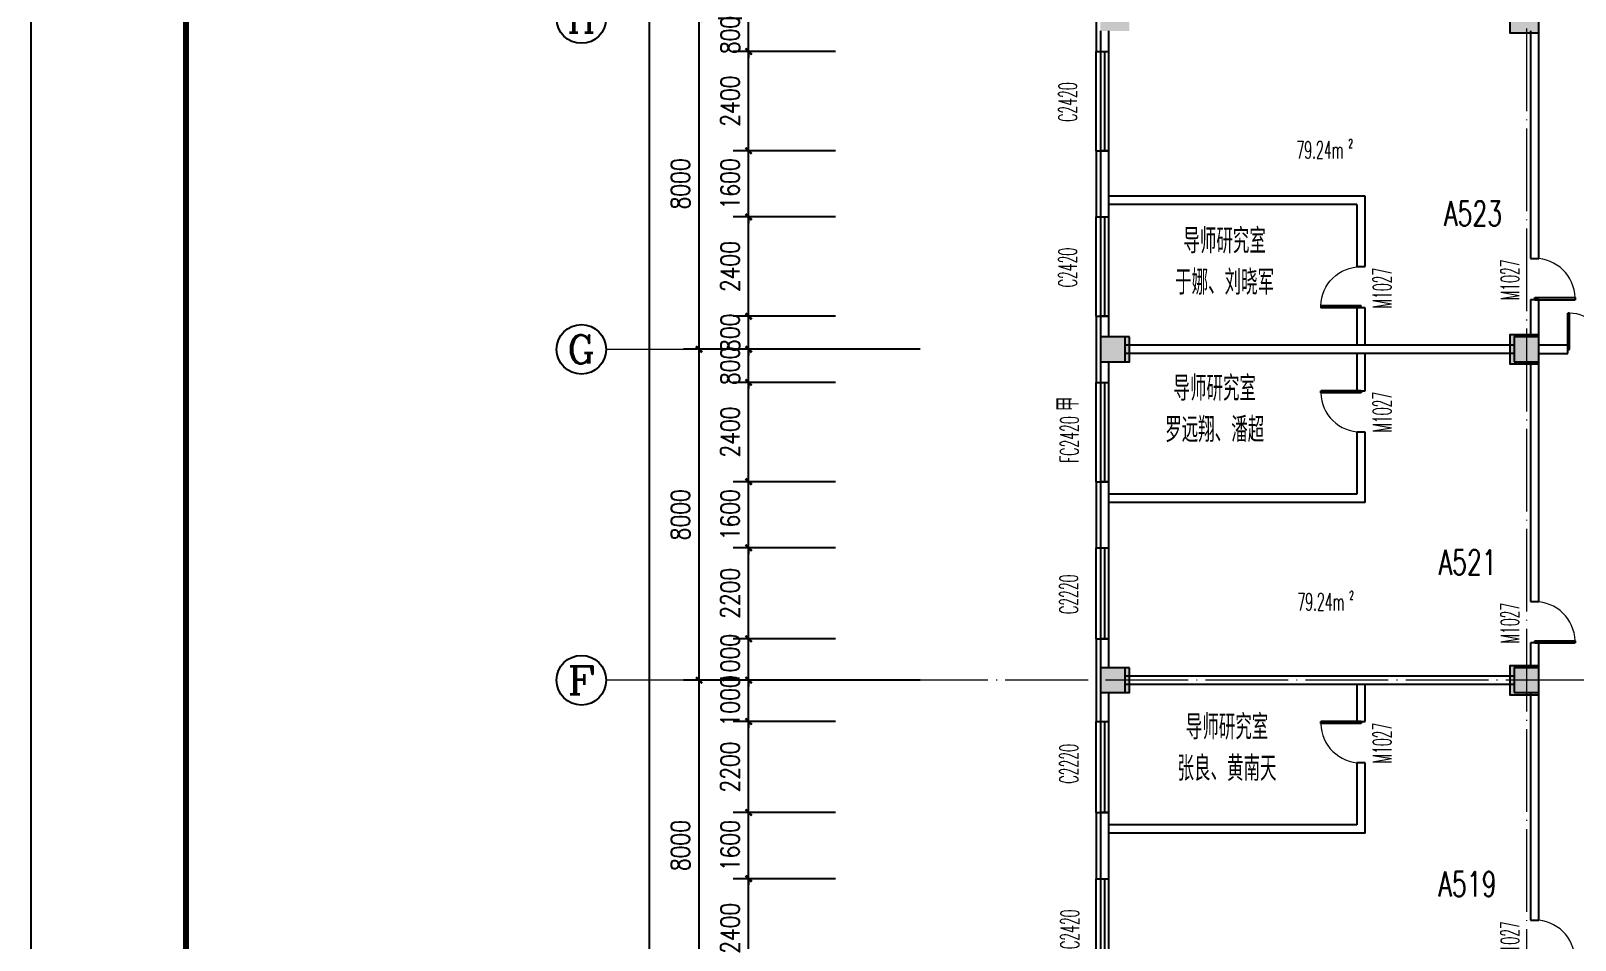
# Model space of a CAD drawing. Extents: x 1417642 to 3570900, y 124798 to 1191112.
# Drawn here: x 1417642 to 1454980, y 162548 to 184533 of the extents above; entities that cross this region are included whole.
import ezdxf
from ezdxf.enums import TextEntityAlignment as Align

# ---------------------------------------------------------------- set-up
doc = ezdxf.new("R2010")
doc.units = 0
doc.header["$LTSCALE"] = 1000
doc.header["$MEASUREMENT"] = 0
doc.linetypes.add('DOTE', pattern=[2.42, 2, -0.2, 0.02, -0.2])
doc.layers.get('0').update_dxf_attribs({"linetype": 'CONTINUOUS'})
doc.layers.get('Defpoints').update_dxf_attribs({"linetype": 'CONTINUOUS'})
for name, color, linetype in [('AXIS', 3, 'CONTINUOUS'), ('AXIS_TEXT', 7, 'CONTINUOUS'), ('colu', 2, 'CONTINUOUS'), ('COLUMN', 9, 'CONTINUOUS'), ('DOTE', 1, 'DOTE'), ('PUB_DIM', 3, 'CONTINUOUS'), ('PUB_HATCH', 8, 'CONTINUOUS'), ('PUB_TEXT', 40, 'CONTINUOUS'), ('PUB_TITLE', 4, 'CONTINUOUS'), ('SPACE', 7, 'CONTINUOUS'), ('SURFACE', 6, 'CONTINUOUS'), ('tiaozheng', 20, 'CONTINUOUS'), ('WALL', 4, 'CONTINUOUS'), ('WALL-MOVE', 6, 'CONTINUOUS'), ('WINDOW', 2, 'CONTINUOUS'), ('WINDOW_TEXT', 7, 'CONTINUOUS'), ('填充', 252, 'CONTINUOUS'), ('柱填充', 8, 'CONTINUOUS')]:
    doc.layers.add(name, color=color, linetype=linetype)
doc.styles.add('_TCH_AXIS', font='COMPLEX', dxfattribs={"bigfont": 'GBCBIG'})
doc.styles.add('_TCH_SPACE', font='ROMANS', dxfattribs={"width": 0.7, "height": 5, "bigfont": 'Z'})
doc.styles.add('_TCH_WINDOW', font='ROMANS.shx', dxfattribs={"width": 0.7, "height": 400, "bigfont": 'Z.shx'})
doc.styles.add('DIM_FONT', font='SIMPLEX.shx', dxfattribs={"width": 0.8})
doc.styles.add('Z', font='ROMANS', dxfattribs={"width": 0.7, "bigfont": 'Z'})
doc.dimstyles.new('DIMN150', dxfattribs={"dimscale": 1.5, "dimtxt": 300, "dimasz": 100, "dimexe": 250, "dimexo": 300, "dimgap": 150, "dimtad": 1, "dimdec": 0, "dimzin": 0, "dimdsep": 46, "dimtxsty": 'DIM_FONT', "dimblk": 'ARCHTICK', "dimcen": 0.09, "dimdle": 1.5, "dimclrt": 7, "dimazin": 2, "dimtfac": 1, "dimtdec": 0, "dimtix": 1, "dimtmove": 2, "dimatfit": 3, "dimldrblk": 'ARCHTICK', "dimfxl": 1, "dimtolj": 1, "dimtzin": 0, "dimarcsym": 0})

# ---------------------------------------------------------------- blocks, each defined once
blk = doc.blocks.new('896')
at = {"layer": '柱填充'}
h = blk.add_hatch(color=256, dxfattribs=at)
h.paths.add_polyline_path([(1580873, 568265), (1580873, 568965), (1580273, 568965), (1580273, 568265)])
h.paths.add_polyline_path([(1572873, 568265), (1572873, 568965), (1572273, 568965), (1572273, 568265)])
h.paths.add_polyline_path([(1564873, 568265), (1564873, 568965), (1564273, 568965), (1564273, 568265)])
h.paths.add_polyline_path([(1556873, 568265), (1556873, 568965), (1556273, 568965), (1556273, 568265)])
h.paths.add_polyline_path([(1546873, 568265), (1546873, 568965), (1546273, 568965), (1546273, 568265)])
h.paths.add_polyline_path([(1536873, 568265), (1536873, 568965), (1536273, 568965), (1536273, 568265)])
h.paths.add_polyline_path([(1533273, 568265), (1533273, 568965), (1532673, 568965), (1532673, 568265)])
h.paths.add_polyline_path([(1523273, 568365), (1523273, 568965), (1522673, 568965), (1522673, 568365)])
h.paths.add_polyline_path([(1590123, 558965), (1589423, 558965), (1589423, 558365), (1590123, 558365)])
h.paths.add_polyline_path([(1580923, 558365), (1580923, 559065), (1580223, 559065), (1580223, 558365)])
h.paths.add_polyline_path([(1572923, 558365), (1572923, 559065), (1572223, 559065), (1572223, 558365)])
h.paths.add_polyline_path([(1564923, 558365), (1564923, 559065), (1564223, 559065), (1564223, 558365)])
h.paths.add_polyline_path([(1556923, 558365), (1556923, 559065), (1556223, 559065), (1556223, 558365)])
h.paths.add_polyline_path([(1546923, 558365), (1546923, 559065), (1546223, 559065), (1546223, 558365)])
h.paths.add_polyline_path([(1536873, 558365), (1536873, 558965), (1536273, 558965), (1536273, 558365)])
h.paths.add_polyline_path([(1533273, 558365), (1533273, 558965), (1532673, 558965), (1532673, 558365)])
h.paths.add_polyline_path([(1523372, 558965), (1522672, 558965), (1522672, 558365), (1523372, 558365)])
h.paths.add_polyline_path([(1590123, 554765), (1590123, 555365), (1589523, 555365), (1589523, 554765)])
h.paths.add_polyline_path([(1580873, 554765), (1580873, 555365), (1580273, 555365), (1580273, 554765)])
h.paths.add_polyline_path([(1572873, 554765), (1572873, 555365), (1572273, 555365), (1572273, 554765)])
h.paths.add_polyline_path([(1564873, 554765), (1564873, 555365), (1564273, 555365), (1564273, 554765)])
h.paths.add_polyline_path([(1556873, 554765), (1556873, 555365), (1556273, 555365), (1556273, 554765)])
h.paths.add_polyline_path([(1546873, 554765), (1546873, 555365), (1546273, 555365), (1546273, 554765)])
h.paths.add_polyline_path([(1536873, 554765), (1536873, 555365), (1536273, 555365), (1536273, 554765)])
h.paths.add_polyline_path([(1533273, 554765), (1533273, 555365), (1532673, 555365), (1532673, 554765)])
h.paths.add_polyline_path([(1523372, 555365), (1522672, 555365), (1522672, 554765), (1523372, 554765)])
h.paths.add_polyline_path([(1590123, 546765), (1590123, 547365), (1589523, 547365), (1589523, 546765)])
h.paths.add_polyline_path([(1580873, 546765), (1580873, 547365), (1580273, 547365), (1580273, 546765)])
h.paths.add_polyline_path([(1572873, 546765), (1572873, 547365), (1572273, 547365), (1572273, 546765)])
h.paths.add_polyline_path([(1564873, 546765), (1564873, 547365), (1564273, 547365), (1564273, 546765)])
h.paths.add_polyline_path([(1556873, 546765), (1556873, 547365), (1556273, 547365), (1556273, 546765)])
h.paths.add_polyline_path([(1546873, 546715), (1546873, 547415), (1546173, 547415), (1546173, 546715)])
h.paths.add_polyline_path([(1536973, 546715), (1536973, 547415), (1536273, 547415), (1536273, 546715)])
h.paths.add_polyline_path([(1533273, 546715), (1533273, 547415), (1532573, 547415), (1532573, 546715)])
h.paths.add_polyline_path([(1523372, 547365), (1522672, 547365), (1522672, 546765), (1523372, 546765)])
h.paths.add_polyline_path([(1546873, 539365), (1546173, 539365), (1546173, 538765), (1546873, 538765)])
h.paths.add_polyline_path([(1536973, 538715), (1536973, 539415), (1536273, 539415), (1536273, 538715)])
h.paths.add_polyline_path([(1533273, 538715), (1533273, 539415), (1532573, 539415), (1532573, 538715)])
h.paths.add_polyline_path([(1523372, 539365), (1522672, 539365), (1522672, 538765), (1523372, 538765)])
h.paths.add_polyline_path([(1546873, 531365), (1546173, 531365), (1546173, 530765), (1546873, 530765)])
h.paths.add_polyline_path([(1536973, 530715), (1536973, 531415), (1536273, 531415), (1536273, 530715)])
h.paths.add_polyline_path([(1533273, 530715), (1533273, 531415), (1532573, 531415), (1532573, 530715)])
h.paths.add_polyline_path([(1523372, 531365), (1522672, 531365), (1522672, 530765), (1523372, 530765)])
h.paths.add_polyline_path([(1546873, 523365), (1546173, 523365), (1546173, 522765), (1546873, 522765)])
h.paths.add_polyline_path([(1536973, 522715), (1536973, 523415), (1536273, 523415), (1536273, 522715)])
h.paths.add_polyline_path([(1533273, 522715), (1533273, 523415), (1532573, 523415), (1532573, 522715)])
h.paths.add_polyline_path([(1523372, 523365), (1522672, 523365), (1522672, 522765), (1523372, 522765)])
h.paths.add_polyline_path([(1546873, 515365), (1546173, 515365), (1546173, 514765), (1546873, 514765)])
h.paths.add_polyline_path([(1536973, 514715), (1536973, 515415), (1536273, 515415), (1536273, 514715)])
h.paths.add_polyline_path([(1533273, 514715), (1533273, 515415), (1532573, 515415), (1532573, 514715)])
h.paths.add_polyline_path([(1523372, 515365), (1522672, 515365), (1522672, 514765), (1523372, 514765)])
h.paths.add_polyline_path([(1546873, 507365), (1546173, 507365), (1546173, 506765), (1546873, 506765)])
h.paths.add_polyline_path([(1536973, 506715), (1536973, 507415), (1536273, 507415), (1536273, 506715)])
h.paths.add_polyline_path([(1533273, 506715), (1533273, 507415), (1532573, 507415), (1532573, 506715)])
h.paths.add_polyline_path([(1523372, 507365), (1522672, 507365), (1522672, 506765), (1523372, 506765)])
h.paths.add_polyline_path([(1546873, 499365), (1546173, 499365), (1546173, 498765), (1546873, 498765)])
h.paths.add_polyline_path([(1536973, 498715), (1536973, 499415), (1536273, 499415), (1536273, 498715)])
h.paths.add_polyline_path([(1533273, 498715), (1533273, 499415), (1532573, 499415), (1532573, 498715)])
h.paths.add_polyline_path([(1523372, 499365), (1522672, 499365), (1522672, 498765), (1523372, 498765)])
h.paths.add_polyline_path([(1546873, 490765), (1546873, 491365), (1546273, 491365), (1546273, 490765)])
h.paths.add_polyline_path([(1536873, 490765), (1536873, 491365), (1536273, 491365), (1536273, 490765)])
h.paths.add_polyline_path([(1533273, 490765), (1533273, 491365), (1532673, 491365), (1532673, 490765)])
h.paths.add_polyline_path([(1523273, 490765), (1523273, 491365), (1522673, 491365), (1522673, 490765)])
at = {"layer": 'colu'}
for points in [[(1533273, 514715), (1533273, 515415), (1532573, 515415), (1532573, 514715)], [(1523372, 507365), (1522672, 507365), (1522672, 506765), (1523372, 506765)], [(1533273, 506715), (1533273, 507415), (1532573, 507415), (1532573, 506715)], [(1523372, 499365), (1522672, 499365), (1522672, 498765), (1523372, 498765)], [(1533273, 498715), (1533273, 499415), (1532573, 499415), (1532573, 498715)]]:
    blk.add_lwpolyline(points, close=True, dxfattribs=at)
blk = doc.blocks.new('_ArchTick')
at = {"color": 0, "linetype": 'ByBlock', "const_width": 0.4}
blk.add_lwpolyline([(-0.5, -0.5), (0.5, 0.5)], dxfattribs=at)
blk = doc.blocks.new('*D319')
at = {"layer": 'Defpoints', "color": 0}
for p in [(1432597, 238433), (1436104, 238433), (1436104, 139833)]:
    blk.add_point(p, dxfattribs=at)
at = {"layer": 'PUB_DIM', "color": 0, "lineweight": -2}
for p, q in [((1435654, 238433), (1432222, 238433)), ((1432597, 139830), (1432597, 238435)), ((1435654, 139833), (1432222, 139833))]:
    blk.add_line(p, q, dxfattribs=at)
at = {"layer": 'PUB_DIM', "color": 0, "lineweight": -2, "xscale": 150, "yscale": 150, "zscale": 150}
for p, rotation in [((1432597, 238433), 90), ((1432597, 139833), 270)]:
    blk.add_blockref('_ArchTick', p, dxfattribs=dict(at, rotation=rotation))
at = {"layer": 'PUB_DIM', "color": 7, "insert": (1432147, 189133), "char_height": 450, "attachment_point": 5, "rotation": 90, "style": 'DIM_FONT'}
blk.add_mtext('\\A1;98600', dxfattribs=at)
blk = doc.blocks.new('*D328')
at = {"layer": 'AXIS', "color": 0, "lineweight": -2}
for p, q in [((1439146, 184833), (1433422, 184833)), ((1433797, 176830), (1433797, 184835)), ((1439146, 176833), (1433422, 176833))]:
    blk.add_line(p, q, dxfattribs=at)
at = {"layer": 'Defpoints', "color": 0}
for p in [(1433797, 184833), (1439596, 184833), (1439596, 176833)]:
    blk.add_point(p, dxfattribs=at)
at = {"layer": 'AXIS', "color": 0, "lineweight": -2, "xscale": 150, "yscale": 150, "zscale": 150}
for p, rotation in [((1433797, 184833), 90), ((1433797, 176833), 270)]:
    blk.add_blockref('_ArchTick', p, dxfattribs=dict(at, rotation=rotation))
at = {"layer": 'AXIS', "color": 7, "insert": (1433347, 180833), "char_height": 450, "attachment_point": 5, "rotation": 90, "style": 'DIM_FONT'}
blk.add_mtext('\\A1;8000', dxfattribs=at)
blk = doc.blocks.new('*D329')
at = {"layer": 'AXIS', "color": 0, "lineweight": -2}
for p, q in [((1439146, 176833), (1433422, 176833)), ((1433797, 168830), (1433797, 176835)), ((1439146, 168833), (1433422, 168833))]:
    blk.add_line(p, q, dxfattribs=at)
at = {"layer": 'Defpoints', "color": 0}
for p in [(1433797, 176833), (1439596, 176833), (1439596, 168833)]:
    blk.add_point(p, dxfattribs=at)
at = {"layer": 'AXIS', "color": 0, "lineweight": -2, "xscale": 150, "yscale": 150, "zscale": 150}
for p, rotation in [((1433797, 176833), 90), ((1433797, 168833), 270)]:
    blk.add_blockref('_ArchTick', p, dxfattribs=dict(at, rotation=rotation))
at = {"layer": 'AXIS', "color": 7, "insert": (1433347, 172833), "char_height": 450, "attachment_point": 5, "rotation": 90, "style": 'DIM_FONT'}
blk.add_mtext('\\A1;8000', dxfattribs=at)
blk = doc.blocks.new('*D330')
at = {"layer": 'AXIS', "color": 0, "lineweight": -2}
for p, q in [((1439146, 168833), (1433422, 168833)), ((1433797, 160830), (1433797, 168835)), ((1439146, 160833), (1433422, 160833))]:
    blk.add_line(p, q, dxfattribs=at)
at = {"layer": 'Defpoints', "color": 0}
for p in [(1433797, 168833), (1439596, 168833), (1439596, 160833)]:
    blk.add_point(p, dxfattribs=at)
at = {"layer": 'AXIS', "color": 0, "lineweight": -2, "xscale": 150, "yscale": 150, "zscale": 150}
for p, rotation in [((1433797, 168833), 90), ((1433797, 160833), 270)]:
    blk.add_blockref('_ArchTick', p, dxfattribs=dict(at, rotation=rotation))
at = {"layer": 'AXIS', "color": 7, "insert": (1433347, 164833), "char_height": 450, "attachment_point": 5, "rotation": 90, "style": 'DIM_FONT'}
blk.add_mtext('\\A1;8000', dxfattribs=at)
blk = doc.blocks.new('*D415')
at = {"layer": 'Defpoints', "color": 0}
for p in [(1434997, 184833), (1437546, 184833), (1437546, 184033)]:
    blk.add_point(p, dxfattribs=at)
at = {"layer": 'PUB_DIM', "color": 0, "lineweight": -2}
for p, q in [((1437096, 184833), (1434622, 184833)), ((1434997, 184833), (1434997, 184983)), ((1434997, 184033), (1434997, 184833)), ((1437096, 184033), (1434622, 184033)), ((1434997, 184033), (1434997, 183883))]:
    blk.add_line(p, q, dxfattribs=at)
at = {"layer": 'PUB_DIM', "color": 0, "lineweight": -2, "xscale": 150, "yscale": 150, "zscale": 150}
for p, rotation in [((1434997, 184833), 270), ((1434997, 184033), 90)]:
    blk.add_blockref('_ArchTick', p, dxfattribs=dict(at, rotation=rotation))
at = {"layer": 'PUB_DIM', "color": 7, "insert": (1434547, 184433), "char_height": 450, "attachment_point": 5, "rotation": 90, "style": 'DIM_FONT'}
blk.add_mtext('\\A1;800', dxfattribs=at)
blk = doc.blocks.new('*D416')
at = {"layer": 'Defpoints', "color": 0}
for p in [(1434997, 184033), (1437546, 184033), (1437546, 181633)]:
    blk.add_point(p, dxfattribs=at)
at = {"layer": 'PUB_DIM', "color": 0, "lineweight": -2}
for p, q in [((1437096, 184033), (1434622, 184033)), ((1434997, 181630), (1434997, 184035)), ((1437096, 181633), (1434622, 181633))]:
    blk.add_line(p, q, dxfattribs=at)
at = {"layer": 'PUB_DIM', "color": 0, "lineweight": -2, "xscale": 150, "yscale": 150, "zscale": 150}
for p, rotation in [((1434997, 184033), 90), ((1434997, 181633), 270)]:
    blk.add_blockref('_ArchTick', p, dxfattribs=dict(at, rotation=rotation))
at = {"layer": 'PUB_DIM', "color": 7, "insert": (1434547, 182833), "char_height": 450, "attachment_point": 5, "rotation": 90, "style": 'DIM_FONT'}
blk.add_mtext('\\A1;2400', dxfattribs=at)
blk = doc.blocks.new('*D417')
at = {"layer": 'Defpoints', "color": 0}
for p in [(1434997, 181633), (1437546, 181633), (1437546, 180033)]:
    blk.add_point(p, dxfattribs=at)
at = {"layer": 'PUB_DIM', "color": 0, "lineweight": -2}
for p, q in [((1437096, 181633), (1434622, 181633)), ((1434997, 181633), (1434997, 181783)), ((1434997, 180033), (1434997, 181633)), ((1437096, 180033), (1434622, 180033)), ((1434997, 180033), (1434997, 179883))]:
    blk.add_line(p, q, dxfattribs=at)
at = {"layer": 'PUB_DIM', "color": 0, "lineweight": -2, "xscale": 150, "yscale": 150, "zscale": 150}
for p, rotation in [((1434997, 181633), 270), ((1434997, 180033), 90)]:
    blk.add_blockref('_ArchTick', p, dxfattribs=dict(at, rotation=rotation))
at = {"layer": 'PUB_DIM', "color": 7, "insert": (1434547, 180833), "char_height": 450, "attachment_point": 5, "rotation": 90, "style": 'DIM_FONT'}
blk.add_mtext('\\A1;1600', dxfattribs=at)
blk = doc.blocks.new('*D418')
at = {"layer": 'Defpoints', "color": 0}
for p in [(1434997, 180033), (1437546, 180033), (1437546, 177633)]:
    blk.add_point(p, dxfattribs=at)
at = {"layer": 'PUB_DIM', "color": 0, "lineweight": -2}
for p, q in [((1437096, 180033), (1434622, 180033)), ((1434997, 177630), (1434997, 180035)), ((1437096, 177633), (1434622, 177633))]:
    blk.add_line(p, q, dxfattribs=at)
at = {"layer": 'PUB_DIM', "color": 0, "lineweight": -2, "xscale": 150, "yscale": 150, "zscale": 150}
for p, rotation in [((1434997, 180033), 90), ((1434997, 177633), 270)]:
    blk.add_blockref('_ArchTick', p, dxfattribs=dict(at, rotation=rotation))
at = {"layer": 'PUB_DIM', "color": 7, "insert": (1434547, 178833), "char_height": 450, "attachment_point": 5, "rotation": 90, "style": 'DIM_FONT'}
blk.add_mtext('\\A1;2400', dxfattribs=at)
blk = doc.blocks.new('*D419')
at = {"layer": 'Defpoints', "color": 0}
for p in [(1434997, 177633), (1437546, 177633), (1437546, 176833)]:
    blk.add_point(p, dxfattribs=at)
at = {"layer": 'PUB_DIM', "color": 0, "lineweight": -2}
for p, q in [((1434997, 177633), (1434997, 177783)), ((1437096, 177633), (1434622, 177633)), ((1434997, 176833), (1434997, 177633)), ((1437096, 176833), (1434622, 176833)), ((1434997, 176833), (1434997, 176683))]:
    blk.add_line(p, q, dxfattribs=at)
at = {"layer": 'PUB_DIM', "color": 0, "lineweight": -2, "xscale": 150, "yscale": 150, "zscale": 150}
for p, rotation in [((1434997, 177633), 270), ((1434997, 176833), 90)]:
    blk.add_blockref('_ArchTick', p, dxfattribs=dict(at, rotation=rotation))
at = {"layer": 'PUB_DIM', "color": 7, "insert": (1434547, 177233), "char_height": 450, "attachment_point": 5, "rotation": 90, "style": 'DIM_FONT'}
blk.add_mtext('\\A1;800', dxfattribs=at)
blk = doc.blocks.new('*D420')
at = {"layer": 'Defpoints', "color": 0}
for p in [(1434997, 176833), (1437546, 176833), (1437546, 176033)]:
    blk.add_point(p, dxfattribs=at)
at = {"layer": 'PUB_DIM', "color": 0, "lineweight": -2}
for p, q in [((1434997, 176833), (1434997, 176983)), ((1437096, 176833), (1434622, 176833)), ((1434997, 176033), (1434997, 176833)), ((1437096, 176033), (1434622, 176033)), ((1434997, 176033), (1434997, 175883))]:
    blk.add_line(p, q, dxfattribs=at)
at = {"layer": 'PUB_DIM', "color": 0, "lineweight": -2, "xscale": 150, "yscale": 150, "zscale": 150}
for p, rotation in [((1434997, 176833), 270), ((1434997, 176033), 90)]:
    blk.add_blockref('_ArchTick', p, dxfattribs=dict(at, rotation=rotation))
at = {"layer": 'PUB_DIM', "color": 7, "insert": (1434547, 176433), "char_height": 450, "attachment_point": 5, "rotation": 90, "style": 'DIM_FONT'}
blk.add_mtext('\\A1;800', dxfattribs=at)
blk = doc.blocks.new('*D421')
at = {"layer": 'Defpoints', "color": 0}
for p in [(1434997, 176033), (1437546, 176033), (1437546, 173633)]:
    blk.add_point(p, dxfattribs=at)
at = {"layer": 'PUB_DIM', "color": 0, "lineweight": -2}
for p, q in [((1437096, 176033), (1434622, 176033)), ((1434997, 173630), (1434997, 176035)), ((1437096, 173633), (1434622, 173633))]:
    blk.add_line(p, q, dxfattribs=at)
at = {"layer": 'PUB_DIM', "color": 0, "lineweight": -2, "xscale": 150, "yscale": 150, "zscale": 150}
for p, rotation in [((1434997, 176033), 90), ((1434997, 173633), 270)]:
    blk.add_blockref('_ArchTick', p, dxfattribs=dict(at, rotation=rotation))
at = {"layer": 'PUB_DIM', "color": 7, "insert": (1434547, 174833), "char_height": 450, "attachment_point": 5, "rotation": 90, "style": 'DIM_FONT'}
blk.add_mtext('\\A1;2400', dxfattribs=at)
blk = doc.blocks.new('*D422')
at = {"layer": 'Defpoints', "color": 0}
for p in [(1434997, 173633), (1437546, 173633), (1437546, 172033)]:
    blk.add_point(p, dxfattribs=at)
at = {"layer": 'PUB_DIM', "color": 0, "lineweight": -2}
for p, q in [((1437096, 173633), (1434622, 173633)), ((1434997, 173633), (1434997, 173783)), ((1434997, 172033), (1434997, 173633)), ((1437096, 172033), (1434622, 172033)), ((1434997, 172033), (1434997, 171883))]:
    blk.add_line(p, q, dxfattribs=at)
at = {"layer": 'PUB_DIM', "color": 0, "lineweight": -2, "xscale": 150, "yscale": 150, "zscale": 150}
for p, rotation in [((1434997, 173633), 270), ((1434997, 172033), 90)]:
    blk.add_blockref('_ArchTick', p, dxfattribs=dict(at, rotation=rotation))
at = {"layer": 'PUB_DIM', "color": 7, "insert": (1434547, 172833), "char_height": 450, "attachment_point": 5, "rotation": 90, "style": 'DIM_FONT'}
blk.add_mtext('\\A1;1600', dxfattribs=at)
blk = doc.blocks.new('*D423')
at = {"layer": 'Defpoints', "color": 0}
for p in [(1434997, 172033), (1437546, 172033), (1437546, 169833)]:
    blk.add_point(p, dxfattribs=at)
at = {"layer": 'PUB_DIM', "color": 0, "lineweight": -2}
for p, q in [((1437096, 172033), (1434622, 172033)), ((1434997, 169830), (1434997, 172035)), ((1437096, 169833), (1434622, 169833))]:
    blk.add_line(p, q, dxfattribs=at)
at = {"layer": 'PUB_DIM', "color": 0, "lineweight": -2, "xscale": 150, "yscale": 150, "zscale": 150}
for p, rotation in [((1434997, 172033), 90), ((1434997, 169833), 270)]:
    blk.add_blockref('_ArchTick', p, dxfattribs=dict(at, rotation=rotation))
at = {"layer": 'PUB_DIM', "color": 7, "insert": (1434547, 170933), "char_height": 450, "attachment_point": 5, "rotation": 90, "style": 'DIM_FONT'}
blk.add_mtext('\\A1;2200', dxfattribs=at)
blk = doc.blocks.new('*D424')
at = {"layer": 'Defpoints', "color": 0}
for p in [(1434997, 169833), (1437546, 169833), (1437546, 168833)]:
    blk.add_point(p, dxfattribs=at)
at = {"layer": 'PUB_DIM', "color": 0, "lineweight": -2}
for p, q in [((1434997, 169833), (1434997, 169983)), ((1437096, 169833), (1434622, 169833)), ((1434997, 168833), (1434997, 169833)), ((1437096, 168833), (1434622, 168833)), ((1434997, 168833), (1434997, 168683))]:
    blk.add_line(p, q, dxfattribs=at)
at = {"layer": 'PUB_DIM', "color": 0, "lineweight": -2, "xscale": 150, "yscale": 150, "zscale": 150}
for p, rotation in [((1434997, 169833), 270), ((1434997, 168833), 90)]:
    blk.add_blockref('_ArchTick', p, dxfattribs=dict(at, rotation=rotation))
at = {"layer": 'PUB_DIM', "color": 7, "insert": (1434547, 169333), "char_height": 450, "attachment_point": 5, "rotation": 90, "style": 'DIM_FONT'}
blk.add_mtext('\\A1;1000', dxfattribs=at)
blk = doc.blocks.new('*D425')
at = {"layer": 'Defpoints', "color": 0}
for p in [(1434997, 168833), (1437546, 168833), (1437546, 167833)]:
    blk.add_point(p, dxfattribs=at)
at = {"layer": 'PUB_DIM', "color": 0, "lineweight": -2}
for p, q in [((1437096, 168833), (1434622, 168833)), ((1434997, 168833), (1434997, 168983)), ((1434997, 167833), (1434997, 168833)), ((1437096, 167833), (1434622, 167833)), ((1434997, 167833), (1434997, 167683))]:
    blk.add_line(p, q, dxfattribs=at)
at = {"layer": 'PUB_DIM', "color": 0, "lineweight": -2, "xscale": 150, "yscale": 150, "zscale": 150}
for p, rotation in [((1434997, 168833), 270), ((1434997, 167833), 90)]:
    blk.add_blockref('_ArchTick', p, dxfattribs=dict(at, rotation=rotation))
at = {"layer": 'PUB_DIM', "color": 7, "insert": (1434547, 168333), "char_height": 450, "attachment_point": 5, "rotation": 90, "style": 'DIM_FONT'}
blk.add_mtext('\\A1;1000', dxfattribs=at)
blk = doc.blocks.new('*D426')
at = {"layer": 'Defpoints', "color": 0}
for p in [(1434997, 167833), (1437546, 167833), (1437546, 165633)]:
    blk.add_point(p, dxfattribs=at)
at = {"layer": 'PUB_DIM', "color": 0, "lineweight": -2}
for p, q in [((1437096, 167833), (1434622, 167833)), ((1434997, 165630), (1434997, 167835)), ((1437096, 165633), (1434622, 165633))]:
    blk.add_line(p, q, dxfattribs=at)
at = {"layer": 'PUB_DIM', "color": 0, "lineweight": -2, "xscale": 150, "yscale": 150, "zscale": 150}
for p, rotation in [((1434997, 167833), 90), ((1434997, 165633), 270)]:
    blk.add_blockref('_ArchTick', p, dxfattribs=dict(at, rotation=rotation))
at = {"layer": 'PUB_DIM', "color": 7, "insert": (1434547, 166733), "char_height": 450, "attachment_point": 5, "rotation": 90, "style": 'DIM_FONT'}
blk.add_mtext('\\A1;2200', dxfattribs=at)
blk = doc.blocks.new('*D427')
at = {"layer": 'Defpoints', "color": 0}
for p in [(1434997, 165633), (1437546, 165633), (1437546, 164033)]:
    blk.add_point(p, dxfattribs=at)
at = {"layer": 'PUB_DIM', "color": 0, "lineweight": -2}
for p, q in [((1434997, 165633), (1434997, 165783)), ((1437096, 165633), (1434622, 165633)), ((1434997, 164033), (1434997, 165633)), ((1437096, 164033), (1434622, 164033)), ((1434997, 164033), (1434997, 163883))]:
    blk.add_line(p, q, dxfattribs=at)
at = {"layer": 'PUB_DIM', "color": 0, "lineweight": -2, "xscale": 150, "yscale": 150, "zscale": 150}
for p, rotation in [((1434997, 165633), 270), ((1434997, 164033), 90)]:
    blk.add_blockref('_ArchTick', p, dxfattribs=dict(at, rotation=rotation))
at = {"layer": 'PUB_DIM', "color": 7, "insert": (1434547, 164833), "char_height": 450, "attachment_point": 5, "rotation": 90, "style": 'DIM_FONT'}
blk.add_mtext('\\A1;1600', dxfattribs=at)
blk = doc.blocks.new('*D428')
at = {"layer": 'Defpoints', "color": 0}
for p in [(1434997, 164033), (1437546, 164033), (1437546, 161633)]:
    blk.add_point(p, dxfattribs=at)
at = {"layer": 'PUB_DIM', "color": 0, "lineweight": -2}
for p, q in [((1437096, 164033), (1434622, 164033)), ((1434997, 161630), (1434997, 164035)), ((1437096, 161633), (1434622, 161633))]:
    blk.add_line(p, q, dxfattribs=at)
at = {"layer": 'PUB_DIM', "color": 0, "lineweight": -2, "xscale": 150, "yscale": 150, "zscale": 150}
for p, rotation in [((1434997, 164033), 90), ((1434997, 161633), 270)]:
    blk.add_blockref('_ArchTick', p, dxfattribs=dict(at, rotation=rotation))
at = {"layer": 'PUB_DIM', "color": 7, "insert": (1434547, 162833), "char_height": 450, "attachment_point": 5, "rotation": 90, "style": 'DIM_FONT'}
blk.add_mtext('\\A1;2400', dxfattribs=at)
blk = doc.blocks.new('_FZH')
blk.add_lwpolyline([(-0.5, -0.5), (0.5, -0.5), (0.5, 0.5), (-0.5, 0.5)], close=True)
at = {"layer": 'PUB_HATCH'}
blk.add_solid([(-0.5, -0.5), (0.5, -0.5), (-0.5, 0.5), (0.5, 0.5)], dxfattribs=at)
blk = doc.blocks.new('$TCHSYS$WIN2D')
for p, q in [((-0.5, 0.5), (0.5, 0.5)), ((-0.5, 0.5), (-0.5, -0.5)), ((0.5, 0.5), (0.5, -0.5)), ((0.5, 0.167), (-0.5, 0.167)), ((0.5, -0.167), (-0.5, -0.167)), ((-0.5, -0.5), (0.5, -0.5))]:
    blk.add_line(p, q)
blk = doc.blocks.new('$DorLib2D$00000001')
for p, q in [((0.45, 0.975), (0.5, 0.975)), ((0.45, 0), (0.45, 0.975)), ((0.5, 0), (0.5, 0.975)), ((0.5, 0), (0.45, 0))]:
    blk.add_line(p, q)
at = {"lineweight": 13}
blk.add_arc((0.475, 0), 0.975, 91.4693, 180, dxfattribs=at)
blk = doc.blocks.new('$DorLib2D$00000002')
for p, q in [((-0.5, 0), (-0.5, 0.4875)), ((-0.475, 0.4875), (-0.5, 0.4875)), ((-0.475, 0), (-0.475, 0.4875)), ((0.475, 0), (0.475, 0.4875)), ((0.475, 0.4875), (0.5, 0.4875)), ((0.5, 0), (0.5, 0.4875)), ((-0.5, 0), (-0.475, 0)), ((0.5, 0), (0.475, 0))]:
    blk.add_line(p, q)
at = {"lineweight": 13}
for centre, start, end in [((-0.4875, 0), 0, 88.53072), ((0.4875, 0), 91.46928, 180)]:
    blk.add_arc(centre, 0.4875, start, end, dxfattribs=at)

msp = doc.modelspace()

# ---------------------------------------------------------------- linework, layer by layer
at = {"layer": 'AXIS', "lineweight": 0}
for p, q in [((1437400.2, 176832.7), (1431551.8, 176832.7)), ((1437400.2, 168832.7), (1431551.8, 168832.7))]:
    msp.add_line(p, q, dxfattribs=at)
at = {"layer": 'AXIS'}
for centre in [(1430951.8, 184832.7), (1430951.8, 176832.7), (1430951.8, 168832.7)]:
    msp.add_circle(centre, 600, dxfattribs=at)
at = {"layer": 'DOTE', "lineweight": 0}
for points in [[(1453803.1, 242672.6), (1453803.1, 132632.2)], [(1467403.1, 168832.7), (1432076.7, 168832.7)]]:
    msp.add_lwpolyline(points, dxfattribs=at)
at = {"layer": 'PUB_TITLE'}
msp.add_lwpolyline([(1417642.3, 124798.4), (1618342.3, 124798.4), (1618342.3, 250948.4), (1417642.3, 250948.4)], close=True, dxfattribs=at)
at = {"layer": 'PUB_TITLE', "const_width": 150}
msp.add_lwpolyline([(1421392.3, 126298.4), (1616842.3, 126298.4), (1616842.3, 249448.4), (1421392.3, 249448.4)], close=True, dxfattribs=at)
at = {"layer": 'SURFACE'}
for p, q in [((1443403.1, 184832.7), (1443403.1, 184032.7)), ((1443403.1, 184032.7), (1443503.1, 184032.7)), ((1443403.1, 181632.7), (1443503.1, 181632.7)), ((1443403.1, 181632.7), (1443403.1, 180432.7)), ((1443403.1, 180432.7), (1443403.1, 180032.7)), ((1443403.1, 180032.7), (1443503.1, 180032.7)), ((1443403.1, 177632.7), (1443503.1, 177632.7)), ((1443403.1, 177632.7), (1443403.1, 176832.7)), ((1443403.1, 176832.7), (1443403.1, 176032.7)), ((1443403.1, 176032.7), (1443503.1, 176032.7)), ((1443403.1, 173632.7), (1443503.1, 173632.7)), ((1443403.1, 173632.7), (1443403.1, 173232.7)), ((1443403.1, 173232.7), (1443403.1, 172032.7)), ((1443403.1, 172032.7), (1443503.1, 172032.7)), ((1443403.1, 169832.7), (1443503.1, 169832.7)), ((1443403.1, 169832.7), (1443403.1, 168632.7)), ((1443403.1, 168832.7), (1443403.1, 167832.7)), ((1443403.1, 167832.7), (1443503.1, 167832.7)), ((1443403.1, 165632.7), (1443503.1, 165632.7)), ((1443403.1, 165632.7), (1443403.1, 165232.7)), ((1443403.1, 165232.7), (1443403.1, 164032.7)), ((1443403.1, 164032.7), (1443503.1, 164032.7))]:
    msp.add_line(p, q, dxfattribs=at)
at = {"layer": 'WALL'}
for p, q in [((1443503.1, 184532.7), (1443503.1, 184032.7)), ((1443703.1, 184032.7), (1443703.1, 184532.7)), ((1453903.1, 184532.7), (1453903.1, 179032.7)), ((1454103.1, 179032.7), (1454103.1, 184532.7)), ((1443503.1, 184032.7), (1443703.1, 184032.7)), ((1443703.1, 181632.7), (1443503.1, 181632.7)), ((1443503.1, 181632.7), (1443503.1, 180432.7)), ((1443703.1, 180432.7), (1443703.1, 181632.7)), ((1443503.1, 180432.7), (1443503.1, 180032.7)), ((1443703.1, 180032.7), (1443703.1, 180432.7)), ((1443503.1, 180032.7), (1443703.1, 180032.7)), ((1453903.1, 179032.7), (1454103.1, 179032.7)), ((1454103.1, 178032.7), (1453903.1, 178032.7)), ((1453903.1, 178032.7), (1453903.1, 177132.7)), ((1454103.1, 177132.7), (1454103.1, 178032.7)), ((1443703.1, 177632.7), (1443503.1, 177632.7)), ((1443503.1, 177632.7), (1443503.1, 177132.7)), ((1443703.1, 177132.7), (1443703.1, 177632.7)), ((1449803.1, 176932.7), (1444103.1, 176932.7)), ((1449803.1, 176732.7), (1444103.1, 176732.7)), ((1453503.1, 176932.7), (1449803.1, 176932.7)), ((1453503.1, 176732.7), (1449803.1, 176732.7)), ((1454803.1, 176932.7), (1454103.1, 176932.7)), ((1454103.1, 176732.7), (1454803.1, 176732.7)), ((1454803.1, 176732.7), (1454803.1, 176932.7)), ((1443503.1, 176532.7), (1443503.1, 176032.7)), ((1443703.1, 176032.7), (1443703.1, 176532.7)), ((1453903.1, 176532.7), (1453903.1, 170732.7)), ((1454103.1, 170732.7), (1454103.1, 176532.7)), ((1443503.1, 176032.7), (1443703.1, 176032.7)), ((1443703.1, 173632.7), (1443503.1, 173632.7)), ((1443503.1, 173632.7), (1443503.1, 173232.7)), ((1443703.1, 173232.7), (1443703.1, 173632.7)), ((1443503.1, 173232.7), (1443503.1, 172032.7)), ((1443703.1, 172032.7), (1443703.1, 173232.7)), ((1443503.1, 172032.7), (1443703.1, 172032.7)), ((1453903.1, 170732.7), (1454103.1, 170732.7)), ((1443703.1, 169832.7), (1443503.1, 169832.7)), ((1443503.1, 169832.7), (1443503.1, 169132.7)), ((1443703.1, 169132.7), (1443703.1, 169832.7)), ((1454103.1, 169732.7), (1453903.1, 169732.7)), ((1453903.1, 169732.7), (1453903.1, 169132.7)), ((1454103.1, 169132.7), (1454103.1, 169732.7)), ((1449803.1, 168932.7), (1444103.1, 168932.7)), ((1453503.1, 168932.7), (1449803.1, 168932.7)), ((1443503.1, 168532.7), (1443503.1, 167832.7)), ((1443703.1, 167832.7), (1443703.1, 168532.7)), ((1449803.1, 168732.7), (1444103.1, 168732.7)), ((1453503.1, 168732.7), (1449803.1, 168732.7)), ((1453903.1, 168532.7), (1453903.1, 163032.7)), ((1454103.1, 163032.7), (1454103.1, 168532.7)), ((1443503.1, 167832.7), (1443703.1, 167832.7)), ((1443703.1, 165632.7), (1443503.1, 165632.7)), ((1443503.1, 165632.7), (1443503.1, 165232.7)), ((1443703.1, 165232.7), (1443703.1, 165632.7)), ((1443503.1, 165232.7), (1443503.1, 164032.7)), ((1443703.1, 164032.7), (1443703.1, 165232.7)), ((1443503.1, 164032.7), (1443703.1, 164032.7)), ((1453903.1, 163032.7), (1454103.1, 163032.7))]:
    msp.add_line(p, q, dxfattribs=at)
at = {"layer": 'WALL-MOVE'}
for p, q in [((1449903.1, 180532.7), (1443703.1, 180532.7)), ((1449903.1, 178832.7), (1449903.1, 180532.7)), ((1449703.1, 180332.7), (1443703.1, 180332.7)), ((1449703.1, 180332.7), (1449703.1, 178832.7)), ((1449703.1, 178832.7), (1449903.1, 178832.7)), ((1449903.1, 177832.7), (1449703.1, 177832.7)), ((1449703.1, 177832.7), (1449703.1, 176932.7)), ((1449903.1, 176932.7), (1449903.1, 177832.7)), ((1449703.1, 176732.7), (1449703.1, 175832.7)), ((1449903.1, 175832.7), (1449903.1, 176732.7)), ((1449703.1, 175832.7), (1449903.1, 175832.7)), ((1449903.1, 174832.7), (1449703.1, 174832.7)), ((1449703.1, 174832.7), (1449703.1, 173332.7)), ((1449903.1, 173132.7), (1449903.1, 174832.7)), ((1449703.1, 173332.7), (1443703.1, 173332.7)), ((1449903.1, 173132.7), (1443703.1, 173132.7)), ((1449703.1, 168732.7), (1449703.1, 167832.7)), ((1449903.1, 167832.7), (1449903.1, 168732.7)), ((1449703.1, 167832.7), (1449903.1, 167832.7)), ((1449903.1, 166832.7), (1449703.1, 166832.7)), ((1449703.1, 166832.7), (1449703.1, 165332.7)), ((1449903.1, 165132.7), (1449903.1, 166832.7)), ((1449703.1, 165332.7), (1443703.1, 165332.7)), ((1449903.1, 165132.7), (1443703.1, 165132.7))]:
    msp.add_line(p, q, dxfattribs=at)

# ---------------------------------------------------------------- block references
at = {"layer": 'COLUMN', "lineweight": 0, "xscale": 600, "yscale": 600, "zscale": 600}
for p in [(1443803.1, 176832.7), (1453803.1, 176832.7), (1443803.1, 168832.7), (1453803.1, 168832.7)]:
    msp.add_blockref('_FZH', p, dxfattribs=at)
at = {"layer": 'tiaozheng'}
msp.add_blockref('896', (-79169.7, -330232.4), dxfattribs=at)
at = {"layer": 'WINDOW', "color": 2}
ref = msp.add_blockref('$TCHSYS$WIN2D', (1443553.1, 182832.7), dxfattribs=dict(at, xscale=-2400, yscale=-300, zscale=-2400, rotation=270))
ref.add_attrib('A', 'C2420', (1442936, 182334), dxfattribs={"layer": 'WINDOW_TEXT', "color": 2, "height": 446.25, "rotation": 90, "style": '_TCH_WINDOW', "width": 0.494118})
ref = msp.add_blockref('$TCHSYS$WIN2D', (1443553.1, 178832.7), dxfattribs=dict(at, xscale=-2400, yscale=-300, zscale=-2400, rotation=270))
ref.add_attrib('A', 'C2420', (1442936, 178334), dxfattribs={"layer": 'WINDOW_TEXT', "color": 2, "height": 446.25, "rotation": 90, "style": '_TCH_WINDOW', "width": 0.494118})
at = {"layer": 'WINDOW', "lineweight": 0}
ref = msp.add_blockref('$DorLib2D$00000001', (1454003.1, 178532.7), dxfattribs=dict(at, xscale=-1000, yscale=-1000, zscale=-1000, rotation=90))
ref.add_attrib('A', 'M1027', (1453627.3, 178023.5), dxfattribs={"layer": 'WINDOW_TEXT', "lineweight": 0, "height": 446.25, "rotation": 90, "style": '_TCH_WINDOW', "width": 0.494118})
ref = msp.add_blockref('$DorLib2D$00000001', (1449803.1, 178332.7), dxfattribs=dict(at, xscale=-1000, yscale=1000, zscale=-1000, rotation=90))
ref.add_attrib('A', 'M1027', (1450538.7, 177823.5), dxfattribs={"layer": 'WINDOW_TEXT', "lineweight": 0, "height": 446.25, "rotation": 90, "style": '_TCH_WINDOW', "width": 0.494118})
at = {"layer": 'WINDOW', "lineweight": 0, "xscale": -1800, "yscale": -1800, "zscale": -1800, "rotation": 180}
msp.add_blockref('$DorLib2D$00000002', (1455703.1, 176832.7), dxfattribs=at)
at = {"layer": 'WINDOW', "color": 2, "xscale": -2400, "yscale": -300, "zscale": -2400, "rotation": 270}
msp.add_blockref('$TCHSYS$WIN2D', (1443553.1, 174832.7), dxfattribs=at)
at = {"layer": 'WINDOW', "lineweight": 0}
ref = msp.add_blockref('$DorLib2D$00000001', (1449803.1, 175332.7), dxfattribs=dict(at, xscale=-1000, yscale=-1000, zscale=-1000, rotation=270))
ref.add_attrib('A', 'M1027', (1450538.7, 174823.5), dxfattribs={"layer": 'WINDOW_TEXT', "lineweight": 0, "height": 446.25, "rotation": 90, "style": '_TCH_WINDOW', "width": 0.494118})
at = {"layer": 'WINDOW', "color": 2}
ref = msp.add_blockref('$TCHSYS$WIN2D', (1443553.1, 170932.7), dxfattribs=dict(at, xscale=-2200, yscale=-300, zscale=-2200, rotation=270))
ref.add_attrib('A', 'C2220', (1442959.9, 170434), dxfattribs={"layer": 'WINDOW_TEXT', "color": 2, "height": 446.25, "rotation": 90, "style": '_TCH_WINDOW', "width": 0.494118})
at = {"layer": 'WINDOW', "lineweight": 0}
ref = msp.add_blockref('$DorLib2D$00000001', (1454003.1, 170232.7), dxfattribs=dict(at, xscale=-1000, yscale=-1000, zscale=-1000, rotation=90))
ref.add_attrib('A', 'M1027', (1453627.3, 169723.5), dxfattribs={"layer": 'WINDOW_TEXT', "lineweight": 0, "height": 446.25, "rotation": 90, "style": '_TCH_WINDOW', "width": 0.494118})
at = {"layer": 'WINDOW', "color": 2}
ref = msp.add_blockref('$TCHSYS$WIN2D', (1443553.1, 166732.7), dxfattribs=dict(at, xscale=-2200, yscale=-300, zscale=-2200, rotation=270))
ref.add_attrib('A', 'C2220', (1442961.1, 166334), dxfattribs={"layer": 'WINDOW_TEXT', "color": 2, "height": 446.25, "rotation": 90, "style": '_TCH_WINDOW', "width": 0.494118})
at = {"layer": 'WINDOW', "lineweight": 0}
ref = msp.add_blockref('$DorLib2D$00000001', (1449803.1, 167332.7), dxfattribs=dict(at, xscale=-1000, yscale=-1000, zscale=-1000, rotation=270))
ref.add_attrib('A', 'M1027', (1450538.7, 166823.5), dxfattribs={"layer": 'WINDOW_TEXT', "lineweight": 0, "height": 446.25, "rotation": 90, "style": '_TCH_WINDOW', "width": 0.494118})
at = {"layer": 'WINDOW', "color": 2}
ref = msp.add_blockref('$TCHSYS$WIN2D', (1443553.1, 162832.7), dxfattribs=dict(at, xscale=-2400, yscale=-300, zscale=-2400, rotation=270))
ref.add_attrib('A', 'C2420', (1442984.5, 162334), dxfattribs={"layer": 'WINDOW_TEXT', "color": 2, "height": 446.25, "rotation": 90, "style": '_TCH_WINDOW', "width": 0.494118})
at = {"layer": 'WINDOW', "lineweight": 0}
ref = msp.add_blockref('$DorLib2D$00000001', (1454003.1, 162532.7), dxfattribs=dict(at, xscale=-1000, yscale=-1000, zscale=-1000, rotation=90))
ref.add_attrib('A', 'M1027', (1453627.3, 162023.5), dxfattribs={"layer": 'WINDOW_TEXT', "lineweight": 0, "height": 446.25, "rotation": 90, "style": '_TCH_WINDOW', "width": 0.494118})

# ---------------------------------------------------------------- texts
at = {"layer": 'AXIS_TEXT', "style": '_TCH_AXIS'}
for s, width, p, p2 in [('H', 1.05, (1430612.4, 184493.3), (1431291.2, 184493.3)), ('G', 1.166667, (1430612.4, 176493.3), (1431291.2, 176493.3)), ('F', 1.3125, (1430612.4, 168493.3), (1431291.2, 168493.3))]:
    msp.add_text(s, height=678.8, dxfattribs=dict(at, width=width)).set_placement(p, p2, align=Align.FIT)
at = {"layer": 'PUB_TEXT', "color": 1, "lineweight": 60, "style": 'Z', "width": 0.7}
for s, p in [('A523', (1451812, 179819.3)), ('A521', (1451681.2, 171384.1)), ('A519', (1451677.4, 163603.2))]:
    msp.add_text(s, height=600, dxfattribs=at).set_placement(p)
at = {"layer": 'SPACE', "style": '_TCH_SPACE', "width": 0.525}
for s, height, p in [('79.24m', 420, (1448242.6, 181444.9)), ('2', 210, (1449502.6, 181707.4)), ('79.24m', 420, (1448264.5, 170518)), ('2', 210, (1449524.5, 170780.5))]:
    msp.add_text(s, height=height, dxfattribs=at).set_placement(p)
at = {"layer": 'WINDOW_TEXT', "color": 2, "style": '_TCH_WINDOW'}
for s, height, width, p in [('甲', 525, 0.7, (1442975.6, 175338.8)), ('FC2420', 446.25, 0.494118, (1442975.6, 174089.3))]:
    msp.add_text(s, height=height, rotation=90, dxfattribs=dict(at, width=width)).set_placement(p)
at = {"layer": '填充', "char_height": 600, "attachment_point": 2, "style": '_TCH_WINDOW'}
for s, insert, width in [('{\\C3;导师研究室\\P于娜、刘晓军}', (1446505, 179754), 4161.219), ('{\\C2;导师研究室\\P罗远翔、潘超}', (1446265.4, 176188.6), 2747.49), ('{\\C2;导师研究室\\P张良、黄南天}', (1446563.7, 168000.1), 2986.403)]:
    msp.add_mtext(s, dxfattribs=dict(at, insert=insert, width=width))

# ---------------------------------------------------------------- dimensions: what is measured, and where the dimension line sits
at = {"layer": 'AXIS'}
for p1, p2, picture, middle in [((1439595.6, 176832.7), (1439595.6, 184832.7), '*D328', (1433346.7, 180832.7)), ((1439595.6, 168832.7), (1439595.6, 176832.7), '*D329', (1433346.7, 172832.7)), ((1439595.6, 160832.7), (1439595.6, 168832.7), '*D330', (1433346.7, 164832.7))]:
    dim = msp.add_aligned_dim(p1=p1, p2=p2, distance=5799, dimstyle='DIMN150', dxfattribs=at)
    dim.commit()
    dim.dimension.update_dxf_attribs({"geometry": picture, "text_midpoint": middle})
at = {"layer": 'PUB_DIM'}
for p1, p2, distance, picture, middle in [((1436104, 139832.7), (1436104, 238432.7), 3507.3, '*D319', (1432146.7, 189132.7)), ((1437545.7, 184032.7), (1437545.7, 184832.7), 2549, '*D415', (1434546.7, 184432.7)), ((1437545.7, 181632.7), (1437545.7, 184032.7), 2549, '*D416', (1434546.7, 182832.7)), ((1437545.7, 180032.7), (1437545.7, 181632.7), 2549, '*D417', (1434546.7, 180832.7)), ((1437545.7, 177632.7), (1437545.7, 180032.7), 2549, '*D418', (1434546.7, 178832.7)), ((1437545.7, 176832.7), (1437545.7, 177632.7), 2549, '*D419', (1434546.7, 177232.7)), ((1437545.7, 176032.7), (1437545.7, 176832.7), 2549, '*D420', (1434546.7, 176432.7)), ((1437545.7, 173632.7), (1437545.7, 176032.7), 2549, '*D421', (1434546.7, 174832.7)), ((1437545.7, 172032.7), (1437545.7, 173632.7), 2549, '*D422', (1434546.7, 172832.7)), ((1437545.7, 169832.7), (1437545.7, 172032.7), 2549, '*D423', (1434546.7, 170932.7)), ((1437545.7, 168832.7), (1437545.7, 169832.7), 2549, '*D424', (1434546.7, 169332.7)), ((1437545.7, 167832.7), (1437545.7, 168832.7), 2549, '*D425', (1434546.7, 168332.7)), ((1437545.7, 165632.7), (1437545.7, 167832.7), 2549, '*D426', (1434546.7, 166732.7)), ((1437545.7, 164032.7), (1437545.7, 165632.7), 2549, '*D427', (1434546.7, 164832.7)), ((1437545.7, 161632.7), (1437545.7, 164032.7), 2549, '*D428', (1434546.7, 162832.7))]:
    dim = msp.add_aligned_dim(p1=p1, p2=p2, distance=distance, dimstyle='DIMN150', dxfattribs=at)
    dim.commit()
    dim.dimension.update_dxf_attribs({"geometry": picture, "text_midpoint": middle})

doc.saveas('drawing.dxf')
